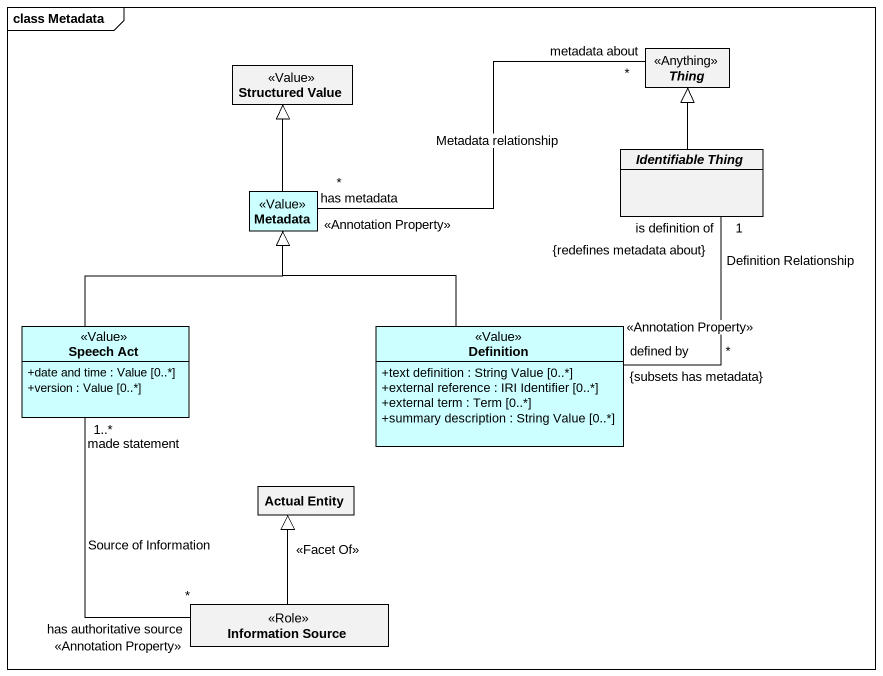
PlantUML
@startuml
mainframe class Metadata
hide circle
hide empty members
skinparam classAttributeIconSize 0
class "Structured Value" as Structured_Value <<Value>>
abstract class Thing <<Anything>>
abstract class "Identifiable Thing" as Identifiable_Thing
class Metadata <<Value>> #CCFFFF
class "Speech Act" as Speech_Act <<Value>> #CCFFFF {
  +date and time : Value [0..*]
  +version : Value [0..*]
}
class Definition <<Value>> #CCFFFF {
  +text definition : String Value [0..*]
  +external reference : IRI Identifier [0..*]
  +external term : Term [0..*]
  +summary description : String Value [0..*]
}
class "Actual Entity" as Actual_Entity
class "Information Source" as Information_Source <<Role>>
Identifiable_Thing -up-|> Thing
Metadata -up-|> Structured_Value
Metadata "has metadata\n<<Annotation Property>>\n*" -right- "metadata about\n*" Thing : Metadata relationship
Speech_Act -up-|> Metadata
Definition "defined by\n<<Annotation Property>>\n*\n{subsets has metadata}" -up- "is definition of\n1\n{redefines metadata about}" Identifiable_Thing : Definition Relationship
Definition -up-|> Metadata
Information_Source "has authoritative source\n<<Annotation Property>>\n*" -up- "made statement\n1..*" Speech_Act : Source of Information
Information_Source -up-|> Actual_Entity : <<Facet Of>>
@enduml
